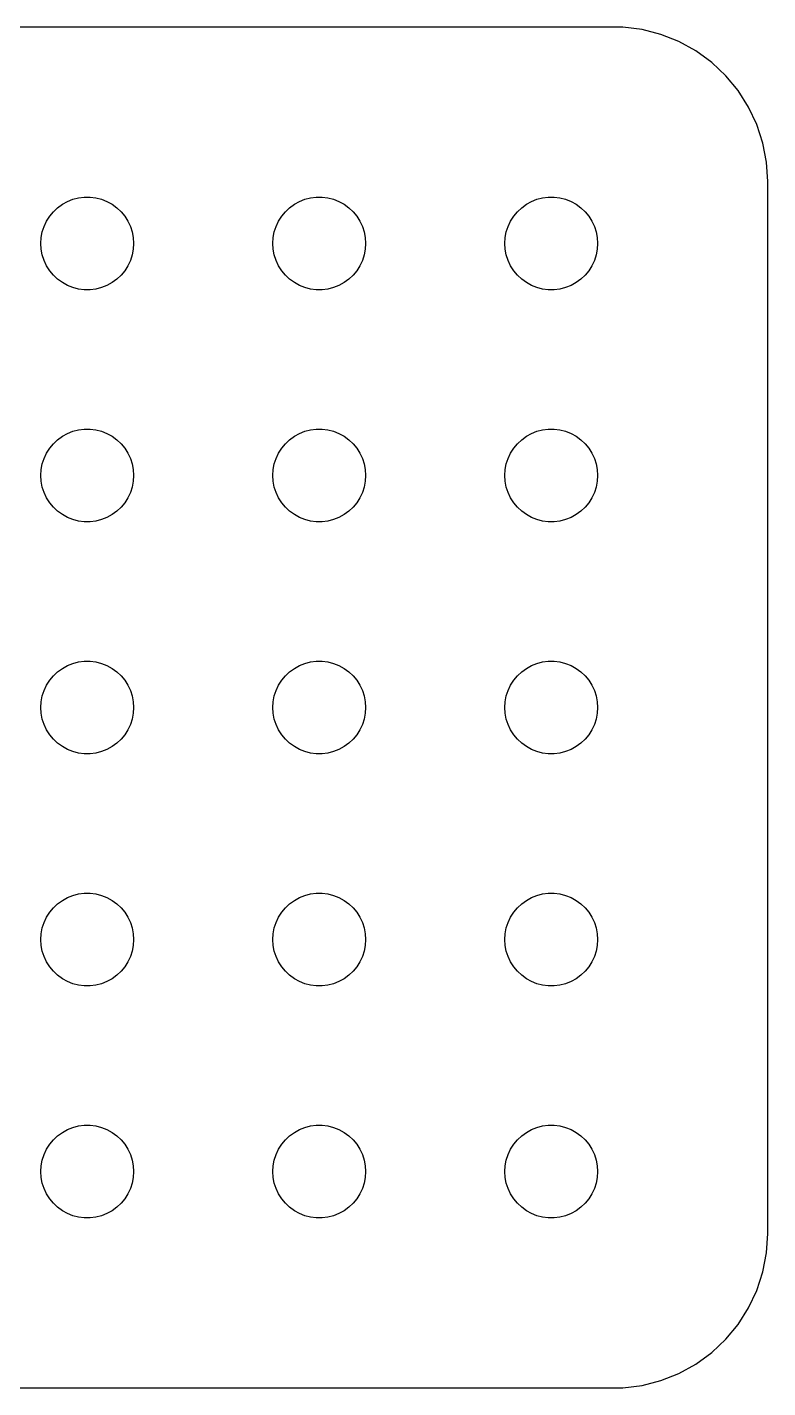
# Model space of a CAD drawing. Header units: metres. Extents: x -22 to 22, y 140 to 346.
# Drawn here: x -1.94 to 22, y 140.01 to 183.99 of the extents above; entities that cross this region are included whole.
import ezdxf

# ---------------------------------------------------------------- set-up
doc = ezdxf.new("R2010")
doc.units = ezdxf.units.M

msp = doc.modelspace()

# ---------------------------------------------------------------- linework, layer by layer
for p, q in [((17.3139, 183.99), (-17.3139, 183.99)), ((17.9369, 183.911), (17.3139, 183.99)), ((18.5451, 183.755), (17.9369, 183.911)), ((19.1289, 183.524), (18.5451, 183.755)), ((19.6791, 183.222), (19.1289, 183.524)), ((20.1871, 182.853), (19.6791, 183.222)), ((20.6448, 182.423), (20.1871, 182.853)), ((21.0451, 181.939), (20.6448, 182.423)), ((21.3815, 181.409), (21.0451, 181.939)), ((21.6489, 180.841), (21.3815, 181.409)), ((21.8429, 180.243), (21.6489, 180.841)), ((21.9606, 179.627), (21.8429, 180.243)), ((22, 179), (21.9606, 179.627)), ((22, 145), (22, 179)), ((-1.09344, 178.027), (-0.956131, 178.156)), ((-0.956131, 178.156), (-0.803726, 178.266)), ((-0.803726, 178.266), (-0.638657, 178.357)), ((-0.638657, 178.357), (-0.463516, 178.427)), ((-0.463516, 178.427), (-0.281067, 178.473)), ((-0.281067, 178.473), (-0.094177, 178.497)), ((-0.094177, 178.497), (0.094177, 178.497)), ((0.094177, 178.497), (0.281067, 178.473)), ((0.281067, 178.473), (0.463516, 178.427)), ((0.463516, 178.427), (0.638657, 178.357)), ((0.638657, 178.357), (0.803726, 178.266)), ((0.803726, 178.266), (0.956131, 178.156)), ((0.956131, 178.156), (1.09344, 178.027)), ((6.40654, 178.027), (6.54385, 178.156)), ((6.54385, 178.156), (6.69626, 178.266)), ((6.69626, 178.266), (6.86133, 178.357)), ((6.86133, 178.357), (7.03647, 178.427)), ((7.03647, 178.427), (7.21892, 178.473)), ((7.21892, 178.473), (7.40581, 178.497)), ((7.40581, 178.497), (7.59418, 178.497)), ((7.59418, 178.497), (7.78107, 178.473)), ((7.78107, 178.473), (7.96352, 178.427)), ((7.96352, 178.427), (8.13866, 178.357)), ((8.13866, 178.357), (8.30373, 178.266)), ((8.30373, 178.266), (8.45613, 178.156)), ((8.45613, 178.156), (8.59344, 178.027)), ((13.9065, 178.027), (14.0439, 178.156)), ((14.0439, 178.156), (14.1963, 178.266)), ((14.1963, 178.266), (14.3613, 178.357)), ((14.3613, 178.357), (14.5365, 178.427)), ((14.5365, 178.427), (14.7189, 178.473)), ((14.7189, 178.473), (14.9058, 178.497)), ((14.9058, 178.497), (15.0942, 178.497)), ((15.0942, 178.497), (15.2811, 178.473)), ((15.2811, 178.473), (15.4635, 178.427)), ((15.4635, 178.427), (15.6387, 178.357)), ((15.6387, 178.357), (15.8037, 178.266)), ((15.8037, 178.266), (15.9561, 178.156)), ((15.9561, 178.156), (16.0934, 178.027)), ((-1.39465, 177.552), (-1.31445, 177.723)), ((-1.31445, 177.723), (-1.21352, 177.882)), ((-1.21352, 177.882), (-1.09344, 178.027)), ((1.09344, 178.027), (1.21352, 177.882)), ((1.21352, 177.882), (1.31445, 177.723)), ((1.31445, 177.723), (1.39465, 177.552)), ((6.10533, 177.552), (6.18553, 177.723)), ((6.18553, 177.723), (6.28647, 177.882)), ((6.28647, 177.882), (6.40654, 178.027)), ((8.59344, 178.027), (8.71352, 177.882)), ((8.71352, 177.882), (8.81445, 177.723)), ((8.81445, 177.723), (8.89465, 177.552)), ((13.6053, 177.552), (13.6855, 177.723)), ((13.6855, 177.723), (13.7865, 177.882)), ((13.7865, 177.882), (13.9065, 178.027)), ((16.0934, 178.027), (16.2135, 177.882)), ((16.2135, 177.882), (16.3145, 177.723)), ((16.3145, 177.723), (16.3947, 177.552)), ((-1.48816, 177.188), (-1.45287, 177.373)), ((-1.45287, 177.373), (-1.39465, 177.552)), ((1.39465, 177.552), (1.45287, 177.373)), ((1.45287, 177.373), (1.48816, 177.188)), ((6.01183, 177.188), (6.04712, 177.373)), ((6.04712, 177.373), (6.10533, 177.552)), ((8.89465, 177.552), (8.95287, 177.373)), ((8.95287, 177.373), (8.98816, 177.188)), ((13.5118, 177.188), (13.5471, 177.373)), ((13.5471, 177.373), (13.6053, 177.552)), ((16.3947, 177.552), (16.4529, 177.373)), ((16.4529, 177.373), (16.4882, 177.188)), ((-1.5, 177), (-1.48816, 177.188)), ((-1.48816, 176.812), (-1.5, 177)), ((-1.45287, 176.627), (-1.48816, 176.812)), ((1.48816, 176.812), (1.45287, 176.627)), ((1.48816, 177.188), (1.5, 177)), ((1.5, 177), (1.48816, 176.812)), ((6, 177), (6.01183, 177.188)), ((6.01183, 176.812), (6, 177)), ((6.04712, 176.627), (6.01183, 176.812)), ((8.98816, 176.812), (8.95287, 176.627)), ((8.98816, 177.188), (9, 177)), ((9, 177), (8.98816, 176.812)), ((13.5, 177), (13.5118, 177.188)), ((13.5118, 176.812), (13.5, 177)), ((13.5471, 176.627), (13.5118, 176.812)), ((16.4882, 176.812), (16.4529, 176.627)), ((16.4882, 177.188), (16.5, 177)), ((16.5, 177), (16.4882, 176.812)), ((-1.39465, 176.448), (-1.45287, 176.627)), ((-1.31445, 176.277), (-1.39465, 176.448)), ((1.39465, 176.448), (1.31445, 176.277)), ((1.45287, 176.627), (1.39465, 176.448)), ((6.10533, 176.448), (6.04712, 176.627)), ((6.18553, 176.277), (6.10533, 176.448)), ((8.89465, 176.448), (8.81445, 176.277)), ((8.95287, 176.627), (8.89465, 176.448)), ((13.6053, 176.448), (13.5471, 176.627)), ((13.6855, 176.277), (13.6053, 176.448)), ((16.3947, 176.448), (16.3145, 176.277)), ((16.4529, 176.627), (16.3947, 176.448)), ((-1.21352, 176.118), (-1.31445, 176.277)), ((-1.09344, 175.973), (-1.21352, 176.118)), ((-0.956131, 175.844), (-1.09344, 175.973)), ((1.09344, 175.973), (0.956131, 175.844)), ((1.21352, 176.118), (1.09344, 175.973)), ((1.31445, 176.277), (1.21352, 176.118)), ((6.28647, 176.118), (6.18553, 176.277)), ((6.40654, 175.973), (6.28647, 176.118)), ((6.54385, 175.844), (6.40654, 175.973)), ((8.59344, 175.973), (8.45613, 175.844)), ((8.71352, 176.118), (8.59344, 175.973)), ((8.81445, 176.277), (8.71352, 176.118)), ((13.7865, 176.118), (13.6855, 176.277)), ((13.9065, 175.973), (13.7865, 176.118)), ((14.0439, 175.844), (13.9065, 175.973)), ((16.0934, 175.973), (15.9561, 175.844)), ((16.2135, 176.118), (16.0934, 175.973)), ((16.3145, 176.277), (16.2135, 176.118)), ((-0.803726, 175.734), (-0.956131, 175.844)), ((-0.638657, 175.643), (-0.803726, 175.734)), ((-0.463516, 175.573), (-0.638657, 175.643)), ((-0.281067, 175.527), (-0.463516, 175.573)), ((-0.094177, 175.503), (-0.281067, 175.527)), ((0.094177, 175.503), (-0.094177, 175.503)), ((0.281067, 175.527), (0.094177, 175.503)), ((0.463516, 175.573), (0.281067, 175.527)), ((0.638657, 175.643), (0.463516, 175.573)), ((0.803726, 175.734), (0.638657, 175.643)), ((0.956131, 175.844), (0.803726, 175.734)), ((6.69626, 175.734), (6.54385, 175.844)), ((6.86133, 175.643), (6.69626, 175.734)), ((7.03647, 175.573), (6.86133, 175.643)), ((7.21892, 175.527), (7.03647, 175.573)), ((7.40581, 175.503), (7.21892, 175.527)), ((7.59418, 175.503), (7.40581, 175.503)), ((7.78107, 175.527), (7.59418, 175.503)), ((7.96352, 175.573), (7.78107, 175.527)), ((8.13866, 175.643), (7.96352, 175.573)), ((8.30373, 175.734), (8.13866, 175.643)), ((8.45613, 175.844), (8.30373, 175.734)), ((14.1963, 175.734), (14.0439, 175.844)), ((14.3613, 175.643), (14.1963, 175.734)), ((14.5365, 175.573), (14.3613, 175.643)), ((14.7189, 175.527), (14.5365, 175.573)), ((14.9058, 175.503), (14.7189, 175.527)), ((15.0942, 175.503), (14.9058, 175.503)), ((15.2811, 175.527), (15.0942, 175.503)), ((15.4635, 175.573), (15.2811, 175.527)), ((15.6387, 175.643), (15.4635, 175.573)), ((15.8037, 175.734), (15.6387, 175.643)), ((15.9561, 175.844), (15.8037, 175.734)), ((-1.09344, 170.527), (-0.956131, 170.656)), ((-0.956131, 170.656), (-0.803726, 170.766)), ((-0.803726, 170.766), (-0.638657, 170.857)), ((-0.638657, 170.857), (-0.463516, 170.927)), ((-0.463516, 170.927), (-0.281067, 170.973)), ((-0.281067, 170.973), (-0.094177, 170.997)), ((-0.094177, 170.997), (0.094177, 170.997)), ((0.094177, 170.997), (0.281067, 170.973)), ((0.281067, 170.973), (0.463516, 170.927)), ((0.463516, 170.927), (0.638657, 170.857)), ((0.638657, 170.857), (0.803726, 170.766)), ((0.803726, 170.766), (0.956131, 170.656)), ((0.956131, 170.656), (1.09344, 170.527)), ((6.40654, 170.527), (6.54385, 170.656)), ((6.54385, 170.656), (6.69626, 170.766)), ((6.69626, 170.766), (6.86133, 170.857)), ((6.86133, 170.857), (7.03647, 170.927)), ((7.03647, 170.927), (7.21892, 170.973)), ((7.21892, 170.973), (7.40581, 170.997)), ((7.40581, 170.997), (7.59418, 170.997)), ((7.59418, 170.997), (7.78107, 170.973)), ((7.78107, 170.973), (7.96352, 170.927)), ((7.96352, 170.927), (8.13866, 170.857)), ((8.13866, 170.857), (8.30373, 170.766)), ((8.30373, 170.766), (8.45613, 170.656)), ((8.45613, 170.656), (8.59344, 170.527)), ((13.9065, 170.527), (14.0439, 170.656)), ((14.0439, 170.656), (14.1963, 170.766)), ((14.1963, 170.766), (14.3613, 170.857)), ((14.3613, 170.857), (14.5365, 170.927)), ((14.5365, 170.927), (14.7189, 170.973)), ((14.7189, 170.973), (14.9058, 170.997)), ((14.9058, 170.997), (15.0942, 170.997)), ((15.0942, 170.997), (15.2811, 170.973)), ((15.2811, 170.973), (15.4635, 170.927)), ((15.4635, 170.927), (15.6387, 170.857)), ((15.6387, 170.857), (15.8037, 170.766)), ((15.8037, 170.766), (15.9561, 170.656)), ((15.9561, 170.656), (16.0934, 170.527)), ((-1.39465, 170.052), (-1.31445, 170.223)), ((-1.31445, 170.223), (-1.21352, 170.382)), ((-1.21352, 170.382), (-1.09344, 170.527)), ((1.09344, 170.527), (1.21352, 170.382)), ((1.21352, 170.382), (1.31445, 170.223)), ((1.31445, 170.223), (1.39465, 170.052)), ((6.10533, 170.052), (6.18553, 170.223)), ((6.18553, 170.223), (6.28647, 170.382)), ((6.28647, 170.382), (6.40654, 170.527)), ((8.59344, 170.527), (8.71352, 170.382)), ((8.71352, 170.382), (8.81445, 170.223)), ((8.81445, 170.223), (8.89465, 170.052)), ((13.6053, 170.052), (13.6855, 170.223)), ((13.6855, 170.223), (13.7865, 170.382)), ((13.7865, 170.382), (13.9065, 170.527)), ((16.0934, 170.527), (16.2135, 170.382)), ((16.2135, 170.382), (16.3145, 170.223)), ((16.3145, 170.223), (16.3947, 170.052)), ((-1.48816, 169.688), (-1.45287, 169.873)), ((-1.45287, 169.873), (-1.39465, 170.052)), ((1.39465, 170.052), (1.45287, 169.873)), ((1.45287, 169.873), (1.48816, 169.688)), ((6.01183, 169.688), (6.04712, 169.873)), ((6.04712, 169.873), (6.10533, 170.052)), ((8.89465, 170.052), (8.95287, 169.873)), ((8.95287, 169.873), (8.98816, 169.688)), ((13.5118, 169.688), (13.5471, 169.873)), ((13.5471, 169.873), (13.6053, 170.052)), ((16.3947, 170.052), (16.4529, 169.873)), ((16.4529, 169.873), (16.4882, 169.688)), ((-1.5, 169.5), (-1.48816, 169.688)), ((-1.48816, 169.312), (-1.5, 169.5)), ((1.48816, 169.688), (1.5, 169.5)), ((1.5, 169.5), (1.48816, 169.312)), ((6, 169.5), (6.01183, 169.688)), ((6.01183, 169.312), (6, 169.5)), ((8.98816, 169.688), (9, 169.5)), ((9, 169.5), (8.98816, 169.312)), ((13.5, 169.5), (13.5118, 169.688)), ((13.5118, 169.312), (13.5, 169.5)), ((16.4882, 169.688), (16.5, 169.5)), ((16.5, 169.5), (16.4882, 169.312)), ((-1.45287, 169.127), (-1.48816, 169.312)), ((-1.39465, 168.948), (-1.45287, 169.127)), ((-1.31445, 168.777), (-1.39465, 168.948)), ((1.39465, 168.948), (1.31445, 168.777)), ((1.45287, 169.127), (1.39465, 168.948)), ((1.48816, 169.312), (1.45287, 169.127)), ((6.04712, 169.127), (6.01183, 169.312)), ((6.10533, 168.948), (6.04712, 169.127)), ((6.18553, 168.777), (6.10533, 168.948)), ((8.89465, 168.948), (8.81445, 168.777)), ((8.95287, 169.127), (8.89465, 168.948)), ((8.98816, 169.312), (8.95287, 169.127)), ((13.5471, 169.127), (13.5118, 169.312)), ((13.6053, 168.948), (13.5471, 169.127)), ((13.6855, 168.777), (13.6053, 168.948)), ((16.3947, 168.948), (16.3145, 168.777)), ((16.4529, 169.127), (16.3947, 168.948)), ((16.4882, 169.312), (16.4529, 169.127)), ((-1.21352, 168.618), (-1.31445, 168.777)), ((-1.09344, 168.473), (-1.21352, 168.618)), ((-0.956131, 168.344), (-1.09344, 168.473)), ((1.09344, 168.473), (0.956131, 168.344)), ((1.21352, 168.618), (1.09344, 168.473)), ((1.31445, 168.777), (1.21352, 168.618)), ((6.28647, 168.618), (6.18553, 168.777)), ((6.40654, 168.473), (6.28647, 168.618)), ((6.54385, 168.344), (6.40654, 168.473)), ((8.59344, 168.473), (8.45613, 168.344)), ((8.71352, 168.618), (8.59344, 168.473)), ((8.81445, 168.777), (8.71352, 168.618)), ((13.7865, 168.618), (13.6855, 168.777)), ((13.9065, 168.473), (13.7865, 168.618)), ((14.0439, 168.344), (13.9065, 168.473)), ((16.0934, 168.473), (15.9561, 168.344)), ((16.2135, 168.618), (16.0934, 168.473)), ((16.3145, 168.777), (16.2135, 168.618)), ((-0.803726, 168.234), (-0.956131, 168.344)), ((-0.638657, 168.143), (-0.803726, 168.234)), ((-0.463516, 168.073), (-0.638657, 168.143)), ((-0.281067, 168.027), (-0.463516, 168.073)), ((-0.094177, 168.003), (-0.281067, 168.027)), ((0.281067, 168.027), (0.094177, 168.003)), ((0.463516, 168.073), (0.281067, 168.027)), ((0.638657, 168.143), (0.463516, 168.073)), ((0.803726, 168.234), (0.638657, 168.143)), ((0.956131, 168.344), (0.803726, 168.234)), ((6.69626, 168.234), (6.54385, 168.344)), ((6.86133, 168.143), (6.69626, 168.234)), ((7.03647, 168.073), (6.86133, 168.143)), ((7.21892, 168.027), (7.03647, 168.073)), ((7.40581, 168.003), (7.21892, 168.027)), ((7.78107, 168.027), (7.59418, 168.003)), ((7.96352, 168.073), (7.78107, 168.027)), ((8.13866, 168.143), (7.96352, 168.073)), ((8.30373, 168.234), (8.13866, 168.143)), ((8.45613, 168.344), (8.30373, 168.234)), ((14.1963, 168.234), (14.0439, 168.344)), ((14.3613, 168.143), (14.1963, 168.234)), ((14.5365, 168.073), (14.3613, 168.143)), ((14.7189, 168.027), (14.5365, 168.073)), ((14.9058, 168.003), (14.7189, 168.027)), ((15.2811, 168.027), (15.0942, 168.003)), ((15.4635, 168.073), (15.2811, 168.027)), ((15.6387, 168.143), (15.4635, 168.073)), ((15.8037, 168.234), (15.6387, 168.143)), ((15.9561, 168.344), (15.8037, 168.234)), ((0.094177, 168.003), (-0.094177, 168.003)), ((7.59418, 168.003), (7.40581, 168.003)), ((15.0942, 168.003), (14.9058, 168.003)), ((-0.956131, 163.156), (-0.803726, 163.266)), ((-0.803726, 163.266), (-0.638657, 163.357)), ((-0.638657, 163.357), (-0.463516, 163.427)), ((-0.463516, 163.427), (-0.281067, 163.473)), ((-0.281067, 163.473), (-0.094177, 163.497)), ((-0.094177, 163.497), (0.094177, 163.497)), ((0.094177, 163.497), (0.281067, 163.473)), ((0.281067, 163.473), (0.463516, 163.427)), ((0.463516, 163.427), (0.638657, 163.357)), ((0.638657, 163.357), (0.803726, 163.266)), ((0.803726, 163.266), (0.956131, 163.156)), ((6.54385, 163.156), (6.69626, 163.266)), ((6.69626, 163.266), (6.86133, 163.357)), ((6.86133, 163.357), (7.03647, 163.427)), ((7.03647, 163.427), (7.21892, 163.473)), ((7.21892, 163.473), (7.40581, 163.497)), ((7.40581, 163.497), (7.59418, 163.497)), ((7.59418, 163.497), (7.78107, 163.473)), ((7.78107, 163.473), (7.96352, 163.427)), ((7.96352, 163.427), (8.13866, 163.357)), ((8.13866, 163.357), (8.30373, 163.266)), ((8.30373, 163.266), (8.45613, 163.156)), ((14.0439, 163.156), (14.1963, 163.266)), ((14.1963, 163.266), (14.3613, 163.357)), ((14.3613, 163.357), (14.5365, 163.427)), ((14.5365, 163.427), (14.7189, 163.473)), ((14.7189, 163.473), (14.9058, 163.497)), ((14.9058, 163.497), (15.0942, 163.497)), ((15.0942, 163.497), (15.2811, 163.473)), ((15.2811, 163.473), (15.4635, 163.427)), ((15.4635, 163.427), (15.6387, 163.357)), ((15.6387, 163.357), (15.8037, 163.266)), ((15.8037, 163.266), (15.9561, 163.156)), ((-1.31445, 162.723), (-1.21352, 162.882)), ((-1.21352, 162.882), (-1.09344, 163.027)), ((-1.09344, 163.027), (-0.956131, 163.156)), ((0.956131, 163.156), (1.09344, 163.027)), ((1.09344, 163.027), (1.21352, 162.882)), ((1.21352, 162.882), (1.31445, 162.723)), ((6.18553, 162.723), (6.28647, 162.882)), ((6.28647, 162.882), (6.40654, 163.027)), ((6.40654, 163.027), (6.54385, 163.156)), ((8.45613, 163.156), (8.59344, 163.027)), ((8.59344, 163.027), (8.71352, 162.882)), ((8.71352, 162.882), (8.81445, 162.723)), ((13.6855, 162.723), (13.7865, 162.882)), ((13.7865, 162.882), (13.9065, 163.027)), ((13.9065, 163.027), (14.0439, 163.156)), ((15.9561, 163.156), (16.0934, 163.027)), ((16.0934, 163.027), (16.2135, 162.882)), ((16.2135, 162.882), (16.3145, 162.723)), ((-1.48816, 162.188), (-1.45287, 162.373)), ((-1.45287, 162.373), (-1.39465, 162.552)), ((-1.39465, 162.552), (-1.31445, 162.723)), ((1.31445, 162.723), (1.39465, 162.552)), ((1.39465, 162.552), (1.45287, 162.373)), ((1.45287, 162.373), (1.48816, 162.188)), ((6.01183, 162.188), (6.04712, 162.373)), ((6.04712, 162.373), (6.10533, 162.552)), ((6.10533, 162.552), (6.18553, 162.723)), ((8.81445, 162.723), (8.89465, 162.552)), ((8.89465, 162.552), (8.95287, 162.373)), ((8.95287, 162.373), (8.98816, 162.188)), ((13.5118, 162.188), (13.5471, 162.373)), ((13.5471, 162.373), (13.6053, 162.552)), ((13.6053, 162.552), (13.6855, 162.723)), ((16.3145, 162.723), (16.3947, 162.552)), ((16.3947, 162.552), (16.4529, 162.373)), ((16.4529, 162.373), (16.4882, 162.188)), ((-1.5, 162), (-1.48816, 162.188)), ((-1.48816, 161.812), (-1.5, 162)), ((1.48816, 162.188), (1.5, 162)), ((1.5, 162), (1.48816, 161.812)), ((6, 162), (6.01183, 162.188)), ((6.01183, 161.812), (6, 162)), ((8.98816, 162.188), (9, 162)), ((9, 162), (8.98816, 161.812)), ((13.5, 162), (13.5118, 162.188)), ((13.5118, 161.812), (13.5, 162)), ((16.4882, 162.188), (16.5, 162)), ((16.5, 162), (16.4882, 161.812)), ((-1.45287, 161.627), (-1.48816, 161.812)), ((-1.39465, 161.448), (-1.45287, 161.627)), ((-1.31445, 161.277), (-1.39465, 161.448)), ((1.39465, 161.448), (1.31445, 161.277)), ((1.45287, 161.627), (1.39465, 161.448)), ((1.48816, 161.812), (1.45287, 161.627)), ((6.04712, 161.627), (6.01183, 161.812)), ((6.10533, 161.448), (6.04712, 161.627)), ((6.18553, 161.277), (6.10533, 161.448)), ((8.89465, 161.448), (8.81445, 161.277)), ((8.95287, 161.627), (8.89465, 161.448)), ((8.98816, 161.812), (8.95287, 161.627)), ((13.5471, 161.627), (13.5118, 161.812)), ((13.6053, 161.448), (13.5471, 161.627)), ((13.6855, 161.277), (13.6053, 161.448)), ((16.3947, 161.448), (16.3145, 161.277)), ((16.4529, 161.627), (16.3947, 161.448)), ((16.4882, 161.812), (16.4529, 161.627)), ((-1.21352, 161.118), (-1.31445, 161.277)), ((-1.09344, 160.973), (-1.21352, 161.118)), ((-0.956131, 160.844), (-1.09344, 160.973)), ((1.09344, 160.973), (0.956131, 160.844)), ((1.21352, 161.118), (1.09344, 160.973)), ((1.31445, 161.277), (1.21352, 161.118)), ((6.28647, 161.118), (6.18553, 161.277)), ((6.40654, 160.973), (6.28647, 161.118)), ((6.54385, 160.844), (6.40654, 160.973)), ((8.59344, 160.973), (8.45613, 160.844)), ((8.71352, 161.118), (8.59344, 160.973)), ((8.81445, 161.277), (8.71352, 161.118)), ((13.7865, 161.118), (13.6855, 161.277)), ((13.9065, 160.973), (13.7865, 161.118)), ((14.0439, 160.844), (13.9065, 160.973)), ((16.0934, 160.973), (15.9561, 160.844)), ((16.2135, 161.118), (16.0934, 160.973)), ((16.3145, 161.277), (16.2135, 161.118)), ((-0.803726, 160.734), (-0.956131, 160.844)), ((-0.638657, 160.643), (-0.803726, 160.734)), ((-0.463516, 160.573), (-0.638657, 160.643)), ((-0.281067, 160.527), (-0.463516, 160.573)), ((0.463516, 160.573), (0.281067, 160.527)), ((0.638657, 160.643), (0.463516, 160.573)), ((0.803726, 160.734), (0.638657, 160.643)), ((0.956131, 160.844), (0.803726, 160.734)), ((6.69626, 160.734), (6.54385, 160.844)), ((6.86133, 160.643), (6.69626, 160.734)), ((7.03647, 160.573), (6.86133, 160.643)), ((7.21892, 160.527), (7.03647, 160.573)), ((7.96352, 160.573), (7.78107, 160.527)), ((8.13866, 160.643), (7.96352, 160.573)), ((8.30373, 160.734), (8.13866, 160.643)), ((8.45613, 160.844), (8.30373, 160.734)), ((14.1963, 160.734), (14.0439, 160.844)), ((14.3613, 160.643), (14.1963, 160.734)), ((14.5365, 160.573), (14.3613, 160.643)), ((14.7189, 160.527), (14.5365, 160.573)), ((15.4635, 160.573), (15.2811, 160.527)), ((15.6387, 160.643), (15.4635, 160.573)), ((15.8037, 160.734), (15.6387, 160.643)), ((15.9561, 160.844), (15.8037, 160.734)), ((-0.094177, 160.503), (-0.281067, 160.527)), ((0.094177, 160.503), (-0.094177, 160.503)), ((0.281067, 160.527), (0.094177, 160.503)), ((7.40581, 160.503), (7.21892, 160.527)), ((7.59418, 160.503), (7.40581, 160.503)), ((7.78107, 160.527), (7.59418, 160.503)), ((14.9058, 160.503), (14.7189, 160.527)), ((15.0942, 160.503), (14.9058, 160.503)), ((15.2811, 160.527), (15.0942, 160.503)), ((-0.956131, 155.656), (-0.803726, 155.766)), ((-0.803726, 155.766), (-0.638657, 155.857)), ((-0.638657, 155.857), (-0.463516, 155.927)), ((-0.463516, 155.927), (-0.281067, 155.973)), ((-0.281067, 155.973), (-0.094177, 155.997)), ((-0.094177, 155.997), (0.094177, 155.997)), ((0.094177, 155.997), (0.281067, 155.973)), ((0.281067, 155.973), (0.463516, 155.927)), ((0.463516, 155.927), (0.638657, 155.857)), ((0.638657, 155.857), (0.803726, 155.766)), ((0.803726, 155.766), (0.956131, 155.656)), ((6.54385, 155.656), (6.69626, 155.766)), ((6.69626, 155.766), (6.86133, 155.857)), ((6.86133, 155.857), (7.03647, 155.927)), ((7.03647, 155.927), (7.21892, 155.973)), ((7.21892, 155.973), (7.40581, 155.997)), ((7.40581, 155.997), (7.59418, 155.997)), ((7.59418, 155.997), (7.78107, 155.973)), ((7.78107, 155.973), (7.96352, 155.927)), ((7.96352, 155.927), (8.13866, 155.857)), ((8.13866, 155.857), (8.30373, 155.766)), ((8.30373, 155.766), (8.45613, 155.656)), ((14.0439, 155.656), (14.1963, 155.766)), ((14.1963, 155.766), (14.3613, 155.857)), ((14.3613, 155.857), (14.5365, 155.927)), ((14.5365, 155.927), (14.7189, 155.973)), ((14.7189, 155.973), (14.9058, 155.997)), ((14.9058, 155.997), (15.0942, 155.997)), ((15.0942, 155.997), (15.2811, 155.973)), ((15.2811, 155.973), (15.4635, 155.927)), ((15.4635, 155.927), (15.6387, 155.857)), ((15.6387, 155.857), (15.8037, 155.766)), ((15.8037, 155.766), (15.9561, 155.656)), ((-1.31445, 155.223), (-1.21352, 155.382)), ((-1.21352, 155.382), (-1.09344, 155.527)), ((-1.09344, 155.527), (-0.956131, 155.656)), ((0.956131, 155.656), (1.09344, 155.527)), ((1.09344, 155.527), (1.21352, 155.382)), ((1.21352, 155.382), (1.31445, 155.223)), ((6.18553, 155.223), (6.28647, 155.382)), ((6.28647, 155.382), (6.40654, 155.527)), ((6.40654, 155.527), (6.54385, 155.656)), ((8.45613, 155.656), (8.59344, 155.527)), ((8.59344, 155.527), (8.71352, 155.382)), ((8.71352, 155.382), (8.81445, 155.223)), ((13.6855, 155.223), (13.7865, 155.382)), ((13.7865, 155.382), (13.9065, 155.527)), ((13.9065, 155.527), (14.0439, 155.656)), ((15.9561, 155.656), (16.0934, 155.527)), ((16.0934, 155.527), (16.2135, 155.382)), ((16.2135, 155.382), (16.3145, 155.223)), ((-1.48816, 154.688), (-1.45287, 154.873)), ((-1.45287, 154.873), (-1.39465, 155.052)), ((-1.39465, 155.052), (-1.31445, 155.223)), ((1.31445, 155.223), (1.39465, 155.052)), ((1.39465, 155.052), (1.45287, 154.873)), ((1.45287, 154.873), (1.48816, 154.688)), ((6.01183, 154.688), (6.04712, 154.873)), ((6.04712, 154.873), (6.10533, 155.052)), ((6.10533, 155.052), (6.18553, 155.223)), ((8.81445, 155.223), (8.89465, 155.052)), ((8.89465, 155.052), (8.95287, 154.873)), ((8.95287, 154.873), (8.98816, 154.688)), ((13.5118, 154.688), (13.5471, 154.873)), ((13.5471, 154.873), (13.6053, 155.052)), ((13.6053, 155.052), (13.6855, 155.223)), ((16.3145, 155.223), (16.3947, 155.052)), ((16.3947, 155.052), (16.4529, 154.873)), ((16.4529, 154.873), (16.4882, 154.688)), ((-1.5, 154.5), (-1.48816, 154.688)), ((-1.48816, 154.312), (-1.5, 154.5)), ((1.48816, 154.688), (1.5, 154.5)), ((1.5, 154.5), (1.48816, 154.312)), ((6, 154.5), (6.01183, 154.688)), ((6.01183, 154.312), (6, 154.5)), ((8.98816, 154.688), (9, 154.5)), ((9, 154.5), (8.98816, 154.312)), ((13.5, 154.5), (13.5118, 154.688)), ((13.5118, 154.312), (13.5, 154.5)), ((16.4882, 154.688), (16.5, 154.5)), ((16.5, 154.5), (16.4882, 154.312)), ((-1.45287, 154.127), (-1.48816, 154.312)), ((-1.39465, 153.948), (-1.45287, 154.127)), ((-1.31445, 153.777), (-1.39465, 153.948)), ((1.39465, 153.948), (1.31445, 153.777)), ((1.45287, 154.127), (1.39465, 153.948)), ((1.48816, 154.312), (1.45287, 154.127)), ((6.04712, 154.127), (6.01183, 154.312)), ((6.10533, 153.948), (6.04712, 154.127)), ((6.18553, 153.777), (6.10533, 153.948)), ((8.89465, 153.948), (8.81445, 153.777)), ((8.95287, 154.127), (8.89465, 153.948)), ((8.98816, 154.312), (8.95287, 154.127)), ((13.5471, 154.127), (13.5118, 154.312)), ((13.6053, 153.948), (13.5471, 154.127)), ((13.6855, 153.777), (13.6053, 153.948)), ((16.3947, 153.948), (16.3145, 153.777)), ((16.4529, 154.127), (16.3947, 153.948)), ((16.4882, 154.312), (16.4529, 154.127)), ((-1.21352, 153.618), (-1.31445, 153.777)), ((-1.09344, 153.473), (-1.21352, 153.618)), ((1.21352, 153.618), (1.09344, 153.473)), ((1.31445, 153.777), (1.21352, 153.618)), ((6.28647, 153.618), (6.18553, 153.777)), ((6.40654, 153.473), (6.28647, 153.618)), ((8.71352, 153.618), (8.59344, 153.473)), ((8.81445, 153.777), (8.71352, 153.618)), ((13.7865, 153.618), (13.6855, 153.777)), ((13.9065, 153.473), (13.7865, 153.618)), ((16.2135, 153.618), (16.0934, 153.473)), ((16.3145, 153.777), (16.2135, 153.618)), ((-0.956131, 153.344), (-1.09344, 153.473)), ((-0.803726, 153.234), (-0.956131, 153.344)), ((-0.638657, 153.143), (-0.803726, 153.234)), ((-0.463516, 153.073), (-0.638657, 153.143)), ((-0.281067, 153.027), (-0.463516, 153.073)), ((0.463516, 153.073), (0.281067, 153.027)), ((0.638657, 153.143), (0.463516, 153.073)), ((0.803726, 153.234), (0.638657, 153.143)), ((0.956131, 153.344), (0.803726, 153.234)), ((1.09344, 153.473), (0.956131, 153.344)), ((6.54385, 153.344), (6.40654, 153.473)), ((6.69626, 153.234), (6.54385, 153.344)), ((6.86133, 153.143), (6.69626, 153.234)), ((7.03647, 153.073), (6.86133, 153.143)), ((7.21892, 153.027), (7.03647, 153.073)), ((7.96352, 153.073), (7.78107, 153.027)), ((8.13866, 153.143), (7.96352, 153.073)), ((8.30373, 153.234), (8.13866, 153.143)), ((8.45613, 153.344), (8.30373, 153.234)), ((8.59344, 153.473), (8.45613, 153.344)), ((14.0439, 153.344), (13.9065, 153.473)), ((14.1963, 153.234), (14.0439, 153.344)), ((14.3613, 153.143), (14.1963, 153.234)), ((14.5365, 153.073), (14.3613, 153.143)), ((14.7189, 153.027), (14.5365, 153.073)), ((15.4635, 153.073), (15.2811, 153.027)), ((15.6387, 153.143), (15.4635, 153.073)), ((15.8037, 153.234), (15.6387, 153.143)), ((15.9561, 153.344), (15.8037, 153.234)), ((16.0934, 153.473), (15.9561, 153.344)), ((-0.094177, 153.003), (-0.281067, 153.027)), ((0.094177, 153.003), (-0.094177, 153.003)), ((0.281067, 153.027), (0.094177, 153.003)), ((7.40581, 153.003), (7.21892, 153.027)), ((7.59418, 153.003), (7.40581, 153.003)), ((7.78107, 153.027), (7.59418, 153.003)), ((14.9058, 153.003), (14.7189, 153.027)), ((15.0942, 153.003), (14.9058, 153.003)), ((15.2811, 153.027), (15.0942, 153.003)), ((-0.956131, 148.156), (-0.803726, 148.266)), ((-0.803726, 148.266), (-0.638657, 148.357)), ((-0.638657, 148.357), (-0.463516, 148.427)), ((-0.463516, 148.427), (-0.281067, 148.473)), ((-0.281067, 148.473), (-0.094177, 148.497)), ((-0.094177, 148.497), (0.094177, 148.497)), ((0.094177, 148.497), (0.281067, 148.473)), ((0.281067, 148.473), (0.463516, 148.427)), ((0.463516, 148.427), (0.638657, 148.357)), ((0.638657, 148.357), (0.803726, 148.266)), ((0.803726, 148.266), (0.956131, 148.156)), ((6.54385, 148.156), (6.69626, 148.266)), ((6.69626, 148.266), (6.86133, 148.357)), ((6.86133, 148.357), (7.03647, 148.427)), ((7.03647, 148.427), (7.21892, 148.473)), ((7.21892, 148.473), (7.40581, 148.497)), ((7.40581, 148.497), (7.59418, 148.497)), ((7.59418, 148.497), (7.78107, 148.473)), ((7.78107, 148.473), (7.96352, 148.427)), ((7.96352, 148.427), (8.13866, 148.357)), ((8.13866, 148.357), (8.30373, 148.266)), ((8.30373, 148.266), (8.45613, 148.156)), ((14.0439, 148.156), (14.1963, 148.266)), ((14.1963, 148.266), (14.3613, 148.357)), ((14.3613, 148.357), (14.5365, 148.427)), ((14.5365, 148.427), (14.7189, 148.473)), ((14.7189, 148.473), (14.9058, 148.497)), ((14.9058, 148.497), (15.0942, 148.497)), ((15.0942, 148.497), (15.2811, 148.473)), ((15.2811, 148.473), (15.4635, 148.427)), ((15.4635, 148.427), (15.6387, 148.357)), ((15.6387, 148.357), (15.8037, 148.266)), ((15.8037, 148.266), (15.9561, 148.156)), ((-1.31445, 147.723), (-1.21352, 147.882)), ((-1.21352, 147.882), (-1.09344, 148.027)), ((-1.09344, 148.027), (-0.956131, 148.156)), ((0.956131, 148.156), (1.09344, 148.027)), ((1.09344, 148.027), (1.21352, 147.882)), ((1.21352, 147.882), (1.31445, 147.723)), ((6.18553, 147.723), (6.28647, 147.882)), ((6.28647, 147.882), (6.40654, 148.027)), ((6.40654, 148.027), (6.54385, 148.156)), ((8.45613, 148.156), (8.59344, 148.027)), ((8.59344, 148.027), (8.71352, 147.882)), ((8.71352, 147.882), (8.81445, 147.723)), ((13.6855, 147.723), (13.7865, 147.882)), ((13.7865, 147.882), (13.9065, 148.027)), ((13.9065, 148.027), (14.0439, 148.156)), ((15.9561, 148.156), (16.0934, 148.027)), ((16.0934, 148.027), (16.2135, 147.882)), ((16.2135, 147.882), (16.3145, 147.723)), ((-1.48816, 147.188), (-1.45287, 147.373)), ((-1.45287, 147.373), (-1.39465, 147.552)), ((-1.39465, 147.552), (-1.31445, 147.723)), ((1.31445, 147.723), (1.39465, 147.552)), ((1.39465, 147.552), (1.45287, 147.373)), ((1.45287, 147.373), (1.48816, 147.188)), ((6.01183, 147.188), (6.04712, 147.373)), ((6.04712, 147.373), (6.10533, 147.552)), ((6.10533, 147.552), (6.18553, 147.723)), ((8.81445, 147.723), (8.89465, 147.552)), ((8.89465, 147.552), (8.95287, 147.373)), ((8.95287, 147.373), (8.98816, 147.188)), ((13.5118, 147.188), (13.5471, 147.373)), ((13.5471, 147.373), (13.6053, 147.552)), ((13.6053, 147.552), (13.6855, 147.723)), ((16.3145, 147.723), (16.3947, 147.552)), ((16.3947, 147.552), (16.4529, 147.373)), ((16.4529, 147.373), (16.4882, 147.188)), ((-1.5, 147), (-1.48816, 147.188)), ((-1.48816, 146.812), (-1.5, 147)), ((1.48816, 147.188), (1.5, 147)), ((1.5, 147), (1.48816, 146.812)), ((6, 147), (6.01183, 147.188)), ((6.01183, 146.812), (6, 147)), ((8.98816, 147.188), (9, 147)), ((9, 147), (8.98816, 146.812)), ((13.5, 147), (13.5118, 147.188)), ((13.5118, 146.812), (13.5, 147)), ((16.4882, 147.188), (16.5, 147)), ((16.5, 147), (16.4882, 146.812)), ((-1.45287, 146.627), (-1.48816, 146.812)), ((-1.39465, 146.448), (-1.45287, 146.627)), ((1.45287, 146.627), (1.39465, 146.448)), ((1.48816, 146.812), (1.45287, 146.627)), ((6.04712, 146.627), (6.01183, 146.812)), ((6.10533, 146.448), (6.04712, 146.627)), ((8.95287, 146.627), (8.89465, 146.448)), ((8.98816, 146.812), (8.95287, 146.627)), ((13.5471, 146.627), (13.5118, 146.812)), ((13.6053, 146.448), (13.5471, 146.627)), ((16.4529, 146.627), (16.3947, 146.448)), ((16.4882, 146.812), (16.4529, 146.627)), ((-1.31445, 146.277), (-1.39465, 146.448)), ((-1.21352, 146.118), (-1.31445, 146.277)), ((-1.09344, 145.973), (-1.21352, 146.118)), ((1.21352, 146.118), (1.09344, 145.973)), ((1.31445, 146.277), (1.21352, 146.118)), ((1.39465, 146.448), (1.31445, 146.277)), ((6.18553, 146.277), (6.10533, 146.448)), ((6.28647, 146.118), (6.18553, 146.277)), ((6.40654, 145.973), (6.28647, 146.118)), ((8.71352, 146.118), (8.59344, 145.973)), ((8.81445, 146.277), (8.71352, 146.118)), ((8.89465, 146.448), (8.81445, 146.277)), ((13.6855, 146.277), (13.6053, 146.448)), ((13.7865, 146.118), (13.6855, 146.277)), ((13.9065, 145.973), (13.7865, 146.118)), ((16.2135, 146.118), (16.0934, 145.973)), ((16.3145, 146.277), (16.2135, 146.118)), ((16.3947, 146.448), (16.3145, 146.277)), ((-0.956131, 145.844), (-1.09344, 145.973)), ((-0.803726, 145.734), (-0.956131, 145.844)), ((-0.638657, 145.643), (-0.803726, 145.734)), ((-0.463516, 145.573), (-0.638657, 145.643)), ((0.638657, 145.643), (0.463516, 145.573)), ((0.803726, 145.734), (0.638657, 145.643)), ((0.956131, 145.844), (0.803726, 145.734)), ((1.09344, 145.973), (0.956131, 145.844)), ((6.54385, 145.844), (6.40654, 145.973)), ((6.69626, 145.734), (6.54385, 145.844)), ((6.86133, 145.643), (6.69626, 145.734)), ((7.03647, 145.573), (6.86133, 145.643)), ((8.13866, 145.643), (7.96352, 145.573)), ((8.30373, 145.734), (8.13866, 145.643)), ((8.45613, 145.844), (8.30373, 145.734)), ((8.59344, 145.973), (8.45613, 145.844)), ((14.0439, 145.844), (13.9065, 145.973)), ((14.1963, 145.734), (14.0439, 145.844)), ((14.3613, 145.643), (14.1963, 145.734)), ((14.5365, 145.573), (14.3613, 145.643)), ((15.6387, 145.643), (15.4635, 145.573)), ((15.8037, 145.734), (15.6387, 145.643)), ((15.9561, 145.844), (15.8037, 145.734)), ((16.0934, 145.973), (15.9561, 145.844)), ((-0.281067, 145.527), (-0.463516, 145.573)), ((-0.094177, 145.503), (-0.281067, 145.527)), ((0.094177, 145.503), (-0.094177, 145.503)), ((0.281067, 145.527), (0.094177, 145.503)), ((0.463516, 145.573), (0.281067, 145.527)), ((7.21892, 145.527), (7.03647, 145.573)), ((7.40581, 145.503), (7.21892, 145.527)), ((7.59418, 145.503), (7.40581, 145.503)), ((7.78107, 145.527), (7.59418, 145.503)), ((7.96352, 145.573), (7.78107, 145.527)), ((14.7189, 145.527), (14.5365, 145.573)), ((14.9058, 145.503), (14.7189, 145.527)), ((15.0942, 145.503), (14.9058, 145.503)), ((15.2811, 145.527), (15.0942, 145.503)), ((15.4635, 145.573), (15.2811, 145.527)), ((21.9606, 144.373), (22, 145)), ((21.8429, 143.757), (21.9606, 144.373)), ((21.6489, 143.159), (21.8429, 143.757)), ((21.3815, 142.591), (21.6489, 143.159)), ((21.0451, 142.061), (21.3815, 142.591)), ((20.6448, 141.577), (21.0451, 142.061)), ((20.1871, 141.147), (20.6448, 141.577)), ((19.1289, 140.476), (19.6791, 140.778)), ((19.6791, 140.778), (20.1871, 141.147)), ((18.5451, 140.245), (19.1289, 140.476)), ((-17.3139, 140.01), (17.3139, 140.01)), ((17.3139, 140.01), (17.9369, 140.089)), ((17.9369, 140.089), (18.5451, 140.245))]:
    msp.add_line(p, q)

doc.saveas('drawing.dxf')
